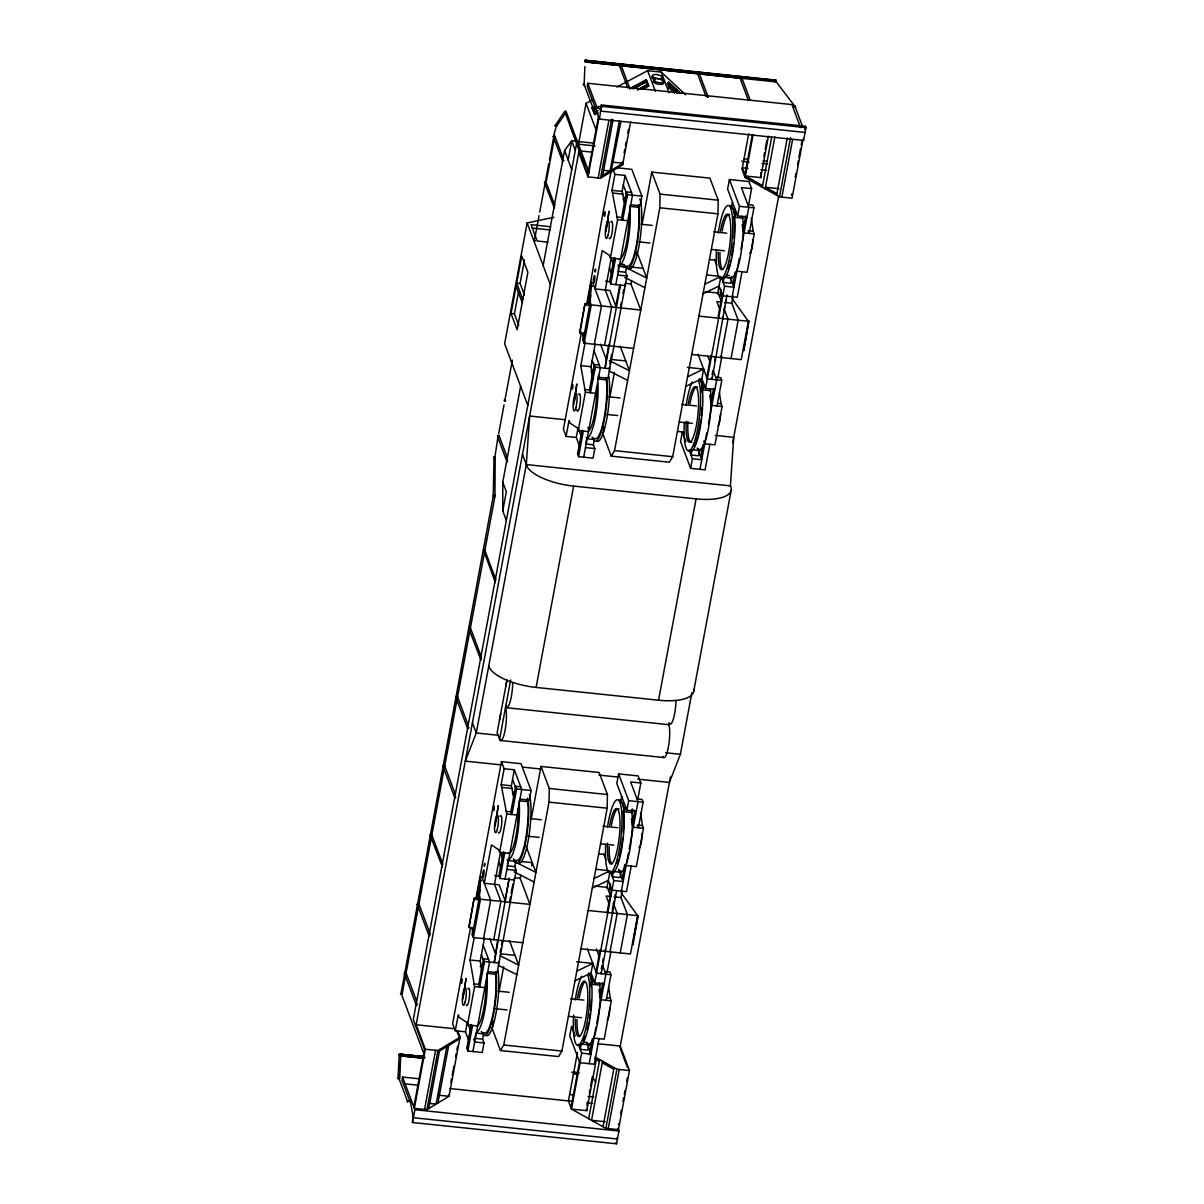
<?xml version="1.0" encoding="UTF-8"?>
<svg xmlns="http://www.w3.org/2000/svg" width="1204" height="1204" viewBox="0 0 1204 1204"><rect width="100%" height="100%" fill="white"/><g stroke="black" fill="none" stroke-linecap="round" stroke-linejoin="round"><path stroke-width="1.5" d="M494.979 495.687L495.16 457.294L494.046 457.068L493.234 496.018C494.603 498.682 495.627 493.775 493.249 496.033L400.857 994.218L402.226 993.767L495.1 495.506L493.399 495.25L495.1 495.506M500.443 1050.505L503.769 1044.997L549.024 802.135L549.28 788.469L541.002 766.436L599.14 772.501L607.433 794.535L607.177 808.215L561.907 1051.062L558.596 1056.57L500.443 1050.505L492.165 1028.457L493.505 1021.203M611.226 456.15L614.552 450.642L659.822 207.78L660.063 194.115L651.785 172.082L709.939 178.147L718.216 200.18L717.96 213.845L672.69 456.707L669.379 462.216L611.226 456.15L602.948 434.102L604.303 426.848M619.473 1123.678L618.344 1124.265M398.012 1078.423C399.638 1075.488 400.195 1080.951 398.012 1078.423L399.231 1054.147L423.898 1056.54M399.502 1063.915L398.885 1078.332L407.584 1101.449C413.273 1098.018 410.037 1103.797 411.151 1101.931M399.758 1078.453L400.751 1055.095L399.818 1054.027M584.888 66.506L584.121 84.521L592.819 107.653L596.221 107.999M399.036 1054.493L399.337 1055.396M498.606 435.246L498.892 436.465M554.442 208.202L544.389 182.421L545.382 181.714L546.014 182.797M522.822 942.747L473.338 937.57L472.329 934.891L472.69 927.697M472.916 931.685L473.097 928.103M478.876 899.734L479.854 879.974L481.314 880.139M472.329 934.891L479.478 896.544L480.456 876.783L481.916 876.933L490.69 900.291L483.541 938.638M633.605 348.377L584.121 343.215L583.112 340.521L583.488 332.876M583.714 337.331L583.88 333.749M589.659 305.38L590.637 285.619L592.097 285.769M583.112 340.521L590.261 302.189L591.239 282.428L592.699 282.579L601.473 305.936L594.324 344.284M500.548 764.811L465.301 761.124L476.272 732.98L526.314 464.563L529.625 416.012L564.872 419.699M522.476 454.359L526.314 464.563A41.959 15.306 10.6 0 0 573.631 486.1L696.093 498.877A41.959 15.306 10.6 0 0 730.407 485.874L733.718 437.323L715.176 435.381M627.705 87.741L619.157 65.001L619.759 63.978L620.812 64.474L630.023 88.961M750.107 99.962L741.559 77.222L740.49 76.725L739.888 77.748L748.436 100.489M499.464 720.263L500.713 713.551M505.71 686.701L506.959 679.989L497.132 732.724L499.6 739.256A17.277 3.461 -84 0 0 505.078 730.181A17.277 3.461 -84 0 0 505.499 707.621L668.777 724.673A17.277 3.461 -84 0 1 668.355 747.217A17.277 3.461 -84 0 1 662.877 756.308M553.96 217.247L527.141 222.966L504.626 343.757L527.788 405.387M511.023 313.476L521.753 255.97L527.879 272.285L517.163 329.806L511.023 313.476L514.424 313.838L518.728 325.261M514.424 313.838L518.472 292.105M524.387 294.905L520.083 283.482L524.477 259.944M534.711 238.919L539.061 215.591M539.738 212.009L544.75 185.1M545.382 181.714L548.723 163.774M549.4 160.177L553.404 138.656M553.328 136.714L556.489 125.607M497.764 438.497L494.483 459.672M498.727 433.41L504.055 404.815M504.717 401.233C507.892 399.848 502.203 399.141 504.717 401.233L512.377 360.162M546.119 182.466L554.713 136.443M506.342 520.414L502.76 510.902L502.76 482.202L520.625 386.333M543.139 265.542L564.586 150.515L571.734 140.853L593.843 143.171M502.76 510.902L506.327 491.729L502.76 482.202M568.168 160.027L571.734 140.853L575.316 150.38M419.278 1078.814L402.587 1077.068L401.986 1080.259L410.684 1103.391L413.363 1117.703L617.471 1139.014L616.96 1137.645M800.615 127.699L791.916 104.582L587.823 83.272L587.221 86.477L599.502 119.121L803.595 140.416L805.988 127.639L805.476 126.285L601.368 104.974L600.992 111.129L805.085 132.44M578.582 143.517L586.077 103.348L592.549 99.917M415.862 1026.35L579.064 150.786L592.052 152.155M413.83 1106.988L424.545 1049.482L413.303 1019.547L576.505 143.998L595.062 145.925M598.478 116.397L587.928 173.903M412.852 1116.349L412.475 1122.504L616.568 1143.8L618.961 1131.023L617.938 1128.298M455.127 1028.818L416.163 1024.754L425.358 1049.241L414.342 1108.357L426.908 1109.667L449.032 1096.287L460.048 1037.171L457.61 1030.714M630.655 121.875L622.649 164.813L600.525 178.192L587.973 176.883L598.99 117.766M412.475 1122.504L414.853 1109.712L402.587 1077.068M599.502 119.121L601.368 104.974M424.545 1109.426L435.562 1050.309M598.177 177.936L608.848 120.671M426.908 1109.667L437.925 1050.55L460.048 1037.171M600.525 178.192L611.542 119.076M428.744 1108.553L439.761 1049.436M602.376 177.078L613.062 119.753M499.6 739.256L510.631 680.049M479.418 897.582L474.15 898.259L468.792 927.02L474.331 928.675M590.201 303.227L584.948 303.905L579.576 332.665L585.114 334.321M447.135 1044.982L436.119 1104.098L429.316 1103.391M469.048 927.697L474.15 898.259M579.831 333.342L584.948 303.905M609.751 172.608L619.428 120.686M437.97 1102.984L448.987 1043.868M470.403 928.269L452.629 1023.686L455.278 1030.759L465.481 1031.828L468.687 1040.316M475.851 899.057L501.466 761.65L521.031 763.697L531.099 790.501L529.308 800.088L519.962 799.11M581.532 332.093L563.412 429.331L566.061 436.405L576.28 437.458L579.47 445.962M586.634 304.702L603.4 210.67L620.933 121.378M476.212 899.508L480.456 876.783M587.341 303.378L591.239 282.428M476.799 898.41L479.854 879.974M587.597 304.055L590.637 285.619M477.672 899.659L478.334 896.107M478.259 898.56L479.914 889.696M589.042 304.206L590.697 295.326M455.278 1030.759L458.257 1014.776L459.281 1017.5L466.445 1022.196L467.468 1024.92L477.672 1025.989M509.834 853.425L499.63 852.357L506.779 814.009L501.15 784.707L504.13 768.724L501.466 761.65M566.061 436.405L569.04 420.422L570.064 423.146L577.228 427.841L578.251 430.565L588.455 431.619M620.617 259.071L610.413 258.002L617.562 219.655L611.933 190.352L614.913 174.369L613.318 170.125M473.338 937.57L480.486 899.222L479.478 896.544M584.121 343.215L591.269 304.868L590.261 302.189M467.468 1024.92L474.602 986.573L470.011 959.979L474.09 938.066M578.251 430.565L585.4 392.218L580.795 365.625L585.219 341.891M463.946 993.631L466.038 978.325L462.968 998.853M496.138 820.917L498.23 805.611L495.16 826.14M574.413 401.007L576.821 383.971L573.751 404.499M606.921 226.563L609.013 211.257L605.943 231.785M450.868 1082.351L451.53 1078.754M452.207 1075.157L453.878 1066.172M455.548 1057.187L456.226 1053.59M456.888 1049.993L457.565 1046.396M459.236 1037.412L459.537 1035.816M622.438 161.863L622.649 164.813M624.108 152.863L624.786 149.281M625.448 145.684L626.125 142.087M627.796 133.102L628.473 129.505M465.481 1031.828L467.272 1022.241L470.463 1030.744M513.747 797.665L511.354 785.776L514.334 769.792L504.13 768.724M576.28 437.458L578.055 427.871L581.261 436.375M624.53 203.31L622.137 191.421L625.117 175.438L614.913 174.369M481.856 972.064L480.215 961.048L484.475 938.187M592.925 379.546L590.998 366.693L595.258 343.832M471.2 1024.559L466.776 1048.293L467.799 1051.017L482.262 1052.522L484.038 1042.935L482.623 1039.142L483.602 1033.86L475.956 1033.062L474.963 1038.345L482.623 1039.142M483.451 958.82L484.475 961.544L479.704 987.099L478.695 984.39L483.451 958.82L488.553 959.347M503.362 851.996L498.938 875.744L499.961 878.453L514.424 879.974L513.912 878.604M515.613 786.272L516.636 788.981L511.881 814.551L510.857 811.827L515.613 786.272L520.715 786.799M581.983 430.204L577.559 453.938L578.582 456.662L593.045 458.167L594.836 448.58L593.406 444.788L594.385 439.505L586.739 438.707L585.746 443.99L593.406 444.788M594.234 364.466L595.258 367.19L590.502 392.745L589.478 390.021L594.234 364.466L599.336 364.993M614.145 257.641L609.721 281.375L610.744 284.099L625.207 285.604L624.695 284.249M626.396 191.903L627.419 194.627L622.664 220.197L621.64 217.472L626.396 191.903L631.513 192.444M503.332 855.683L503.979 852.161M614.115 261.328L614.777 257.806M467.799 1051.017L472.57 1025.447M499.961 878.453L504.732 852.899M578.582 456.662L583.353 431.092M610.744 284.099L615.515 258.544M693.654 689.395A41.959 15.306 10.6 0 1 658.558 700.201L536.096 687.424L573.631 486.1M507.456 864.036L508.118 860.514L507.215 860.469L515.763 861.311L514.785 866.594L516.2 870.387L497.147 972.636L487.786 971.658M598.523 375.452L597.876 378.974L605.522 379.772M618.239 269.681L618.901 266.159L626.547 266.957L625.568 272.239L626.998 276.032L607.93 378.282L598.584 377.303M472.901 1051.543L489.577 962.071L483.18 945.065M493.745 939.707L500.894 901.36L494.498 884.353L500.458 852.402L502.851 858.753M505.063 878.995L521.738 789.523L514.334 769.792M583.684 457.189L600.36 367.717L593.978 350.71M604.528 345.352L611.677 307.005L605.296 289.998L611.241 258.047L613.634 264.398M615.846 284.641L632.521 195.168L625.117 175.438M497.598 940.55L494.257 962.568L509.232 878.122L505.063 900.487M615.846 306.132L619.699 285.483M620.527 285.122L605.04 368.198L608.697 344.479L609.209 345.834M527.563 798.056L526.9 801.578L519.255 800.78M500.142 952.454L500.834 948.767M501.526 945.08L502.203 941.377M509.774 900.758L510.466 897.07M511.158 893.383L512.874 884.142M609.901 363.638L611.617 354.412M620.572 306.403L621.249 302.716M622.98 293.475L623.657 289.788M617.592 167.853L631.814 169.343L641.882 196.132L640.092 205.718L630.745 204.755M498.923 992.156L503.663 966.737M480.486 899.222L529.971 904.4L520.158 878.273L520.79 874.841M531.19 819.081L541.002 766.436M609.706 397.787L614.446 372.382M591.269 304.868L640.754 310.03L630.941 283.918L631.573 280.472M636.299 255.158L636.901 251.967L646.714 278.079L623.311 266.234M641.973 224.727L651.785 172.082M531.641 865.842L532.243 862.651L521.482 861.522M637.849 798.974L640.829 782.991L638.165 775.918L618.615 773.886L616.824 783.473L626.893 810.262L636.254 811.24M748.632 204.62L751.612 188.637L748.948 181.563L729.398 179.531L727.607 189.118L737.676 215.907L747.037 216.886M621.67 796.371L620.692 801.653L623.07 804.076L624.485 811.767L632.145 812.565L632.792 809.043M732.453 202.016L731.475 207.299L733.868 209.722L735.268 217.412L742.928 218.21M604.092 983.803L594.731 982.825L591.044 973.028L592.835 963.441L576.701 961.755M606.816 888.326L608.186 880.952M631.227 866.097L626.456 891.667L612.008 890.147L608.321 880.365L609.811 872.373M714.875 389.434L705.514 388.471L701.842 378.673L703.618 369.086L687.484 367.401M717.599 293.972L718.969 286.597M742.01 271.743L737.254 297.298L722.791 295.793L719.104 285.995L720.594 278.019M577.468 1052.386L568.423 1100.908L571.494 1109.08L605.883 1128.344L618.45 1129.653L629.466 1070.537L620.256 1046.05L597.997 1043.733M748.707 133.689L742.04 169.433L745.11 177.59L779.515 196.869L792.066 198.178L803.083 139.062L803.595 140.416M599.983 985.113L592.323 984.315L593.301 979.033M624.485 811.767L625.478 806.484M691.969 449.694L690.991 454.977L698.651 455.774L699.629 450.492L691.081 449.649M710.766 390.758L703.106 389.961L704.099 384.678M735.268 217.412L736.261 212.13M596.01 971.869L600.134 949.715M607.027 912.798L611.497 888.793M706.793 377.514L710.917 355.361M718.156 316.592L722.28 294.438M570.982 1107.71L579.681 1060.98M744.599 176.235L752.274 135.089M599.065 1038.646L594.294 1064.216L579.846 1062.711L581.622 1053.124L578.311 1044.274M594.731 982.825L613.799 880.56L610.669 872.268M626.893 810.262L628.684 800.675L618.615 773.886M709.848 444.291L705.077 469.861L690.629 468.356L692.42 458.769L689.094 449.92M705.514 388.471L724.582 286.206L721.467 277.913M737.676 215.907L739.467 206.32L729.398 179.531M580.539 1060.543L571.494 1109.08L586.799 1110.675L596.507 1058.542M745.11 177.59L753.117 134.652M601.323 968.919L601.97 965.488M602.602 962.041L603.249 958.595M612.324 909.923L613.92 901.329M614.567 897.883L615.214 894.437M712.106 374.564L712.753 371.118M714.679 360.794L715.327 357.362M724.071 310.406L724.718 306.975M725.35 303.528L725.997 300.082M616.689 890.644L601.202 973.72L600.691 972.365M588.846 1044.846L587.853 1050.129L580.208 1049.331L581.186 1044.049L588.846 1044.846L586.453 1042.423L583.398 1042.107M621.008 872.298L620.015 877.581L612.369 876.783L613.348 871.5L621.008 872.298L618.615 869.875M731.791 277.943L730.813 283.226L723.152 282.428L724.146 277.131L731.791 277.943L724.778 277.251M589.358 1054.569L592.278 1038.947M593.963 1038.119L604.167 1039.187L611.316 1000.84L601.112 999.771L600.089 997.047L602.737 982.855M622.122 878.815L624.771 864.622M634.899 810.292L632.25 824.499L633.274 827.223L643.478 828.292L636.329 866.624L626.125 865.571M700.743 457.023L703.061 444.592M703.723 441.04L704.746 443.764L714.95 444.833L722.099 406.485L711.895 405.417L710.872 402.693L713.52 388.501M732.905 284.46L735.223 272.044M745.682 215.937L743.034 230.145L744.057 232.869L754.261 233.922L747.112 272.27L736.908 271.216M589.192 1063.689L596.01 1027.162M596.687 1023.505L605.868 974.217L602.467 965.141M610.037 951.837L617.185 913.505L613.363 903.301M621.354 891.126L628.503 852.778M629.18 849.136L638.03 801.653L630.625 781.938L640.829 782.991M699.976 469.334L706.793 432.808M708.494 423.673L716.666 379.862L713.25 370.787M720.835 357.483L727.984 319.135L724.146 308.931M732.152 296.771L739.286 258.424M741.002 249.303L748.828 207.299L741.408 187.568L751.612 188.637M607.042 972.426L610.789 952.334M620.241 952.906L627.389 914.558L621.008 897.552L622.363 890.253M717.84 378.071L721.918 356.158M731.039 358.551L738.187 320.204L731.791 303.197L733.146 295.898M658.558 700.201L696.093 498.877M606.214 1000.313L610.97 974.743L609.946 972.019L604.844 971.493M637.021 798.929L642.123 799.471L643.147 802.195L638.376 827.75L637.352 825.026M716.997 405.944L721.768 380.389L720.744 377.665L715.643 377.138M747.804 204.575L752.906 205.116L753.93 207.825L749.159 233.395L748.135 230.671L753.237 231.213L754.261 233.922M586.95 1105.708L587.627 1102.127M589.298 1093.127L589.975 1089.545M590.637 1085.948L592.308 1076.963M760.883 172.639L760.717 177.59L745.411 175.995L762.614 185.627M763.893 156.46L764.555 152.863M765.232 149.266L766.903 140.281M760.717 177.59L768.423 136.248M588.681 1118.712L599.697 1059.595M762.313 187.237L771.659 137.105M602.572 1061.206L591.555 1120.322L605.16 1121.737M765.172 188.832L774.849 136.91M668.777 724.673L669.138 722.746A17.277 3.461 -84 0 0 673.292 719.209A17.277 3.461 -84 0 0 675.956 700.517M621.174 892.796L637.593 915.627L630.46 953.974L580.975 948.812M731.957 298.442L748.391 321.272L741.243 359.62L691.758 354.458M633.379 940.535L632.973 944.809L638.075 915.371L634.057 936.938M603.023 1126.733L614.04 1067.632M776.64 195.259L787.326 137.948M619.955 1047.661L670.417 776.956M732.709 442.801L778.747 195.816M605.883 1128.344L616.899 1069.227L595.017 1056.961M779.515 196.869L790.531 137.753M608.231 1128.599L619.262 1069.483M781.863 197.11L792.533 139.845M637.849 779.139L669.394 782.434L680.38 754.291L691.879 692.616M693.67 691.502L731.204 490.178M620.617 1113.911L621.279 1110.329M622.965 1101.329L623.627 1097.747M624.304 1094.15L624.966 1090.553M626.637 1081.568L627.314 1077.971M795.197 177.244L795.874 173.647M797.545 164.662L798.222 161.065M798.884 157.468L800.57 148.483M801.232 144.886L801.909 141.304M804.874 129.475L805.476 126.285M583.293 333.418L583.323 336.202L583.759 332.891M472.51 927.772L472.54 930.557M472.751 930.225L473.052 927.802M720.489 289.667L720.383 295.898L721.346 289.712M431.679 835.26L431.258 834.221L430.039 834.884L442.56 867.211M400.45 993.827L402.226 993.767M588.636 171.194L565.955 111.204L564.751 111.415L555.014 125.818L556.444 126.345L565.052 113.989M556.579 126.179L555.194 125.005M708.238 97.313L699.027 72.827L697.974 72.33L697.372 73.354L705.92 96.094M609.916 883.586L609.405 890.238L610.563 884.067M564.751 111.415L587.748 173.918L587.988 172.639L589.192 172.759M484.595 550.89L483.632 549.671M470.147 628.383L469.409 627.103M585.776 61.855L585.054 60.215L584.572 61.585M565.955 112.619L566.226 111.566M680.681 93.37L668.656 82.188L667.407 83.362L669.198 88.118L674.526 93.084M668.13 84.25L669.379 83.076L680.094 93.054M669.198 88.118L670.447 86.944L668.656 82.188M554.382 136.684L554.036 135.269M775.918 80.141L775.316 81.827L776.038 80.156L585.054 60.215M791.63 195.048L791.69 193.769M483.436 549.792L495.386 582.601M602.662 175.483L610.037 171.013L603.234 170.306M611.888 169.899L622.95 163.217L612.746 162.149M439.475 1051.032L446.85 1046.577M448.686 1045.463L459.747 1038.766M497.944 435.261L497.869 436.736M495.461 581.126L494.949 582.179M469.199 627.164L468.687 628.232L480.953 660.093M481.013 658.618L480.501 659.672M442.425 865.676L441.898 866.745M616.854 87.019L647.647 70.69L661.252 72.105L685.573 94.755M598.177 112.845L594.911 114.576L594.129 113.191L592.338 108.42L595.604 106.689M629.888 88.509L646.217 79.84L648.79 85.996L642.259 89.457M630.851 88.404L645.57 80.593L647.887 86.056L642.981 88.66M635.562 87.29L646.999 81.225M594.008 109.745L593.226 108.36L595.544 113.823L594.008 109.745L597.289 108.014M633.274 88.915L646.352 81.977M594.761 112.439L598.042 110.708M637.292 89.879L647.105 84.671L645.57 80.593M594.129 113.191L597.395 111.46M638.21 89.803L648.008 84.611L646.217 79.84M495.13 457.354L493.399 457.219M704.852 284.159L720.895 276.408M703.076 293.731L719.104 285.995M687.589 376.822L703.618 369.086M685.798 386.409L701.842 378.673M594.069 878.514L610.112 870.778M592.293 888.101L608.321 880.365M576.806 971.176L592.835 963.441M575.015 980.763L591.044 973.028M407.629 1102.157L407.027 1101.269L408.322 1100.998M706.974 96.922L708.012 96.967M554.517 206.606L553.78 207.72M507.516 460.094L507.441 461.689M456.707 697.718L457.49 696.8L456.557 696.138L455.819 697.251L467.739 728.871M417.276 1005.189L416.178 1004.783L404.348 973.344L404.875 972.275L405.974 972.697L416.479 1000.644M424.305 1054.283L423.522 1055.201L424.455 1055.878M533.854 240.379L535.238 240.89L534.034 240.364M569.642 124.328L577.965 145.278M455.729 796.596L454.736 797.304L455.654 798.192M417.126 1003.654L416.178 1004.783M626.231 196.312L627.133 196.357M618.901 266.159L617.998 266.114L626.547 266.957M699.313 379.847L701.706 382.27L703.106 389.961M594.385 439.505L592.007 437.082M699.629 450.492L697.236 448.069M515.447 790.667L516.35 790.712M515.763 861.311L513.371 858.888M483.602 1033.86L481.209 1031.437M619.624 65.046L586.589 61.931L740.505 78.275L741.559 77.222M623.281 65.392L676.242 70.615M423.793 1058.256L399.969 1055.788L422.333 1058.12M775.602 80.277L585.49 60.441L700.818 73.113M585.129 61.103L619.142 64.655M620.828 64.82L653.516 68.237M681.539 71.156L688.598 71.894M692.119 72.27L697.417 72.827M704.626 73.579L713.897 74.543M715.763 74.738L746.901 77.989M748.692 78.17L772.035 80.608M585.204 61.976L775.316 81.827M601.88 106.343L805.988 127.639M587.823 83.272L596.507 106.403L602.075 106.99M744.373 158.883L748.105 159.274M763.08 160.824L766.813 161.216M741.634 161.231L749.069 161.998M762.057 163.353L767.61 163.94M747.91 168.41L742.341 167.838L744.9 174.64M760.898 169.779L766.466 170.351M779.078 188.667L765.473 187.237L776.941 193.663M660.063 194.115L718.216 200.18M611.933 190.352L622.137 191.421M612.956 193.076L623.16 194.13M627.419 194.627L641.882 196.132M739.467 206.32L753.93 207.825M659.822 207.78L717.96 213.845M630.038 206.426L637.684 207.223M616.538 216.946L621.64 217.472M617.562 219.655L627.766 220.723M640.979 224.23L652.177 225.389M713.716 231.815L726.78 233.185M550.74 226.743L531.054 224.681L537.18 241.011L547.925 242.124M532.243 228.068L550.153 229.934M638.707 241.853L649.904 243.012M711.444 249.439L724.507 250.808M709.382 259.537L714.755 260.094M621.098 264.203L624.169 264.534L625.659 266.912M726.343 275.189L729.398 275.505M630.475 266.972L643.026 268.281M706.552 274.918L719.104 276.228M617.908 271.442L625.568 272.239M617.637 275.054L626.998 276.032M724.582 286.206L733.928 287.184L730.527 278.124M605.492 281.269L610.955 281.826M625.493 283.346L630.941 283.918M705.439 291.699L718.156 293.023L721.587 302.144L716.907 301.647L720.173 310.346M590.893 286.311L592.353 286.462M724.989 302.49L731.791 303.197M520.083 283.482L516.682 283.121L522.822 299.45M698.907 316.11L748.391 321.272M611.421 359.454L625.764 360.959M580.795 365.625L590.998 366.693M595.258 367.19L609.721 368.695L609.209 367.325M721.768 380.389L707.305 378.884L698.094 354.397M584.376 389.494L589.478 390.021M717.674 403.415L721.076 403.761L722.099 406.485M585.4 392.218L595.604 393.287M608.818 396.778L620.015 397.952M681.554 404.378L696.484 405.929M606.545 414.402L617.742 415.576M679.282 422.002L692.345 423.356M678.063 431.514L683.631 432.086M697.673 450.13L702.775 450.672M585.475 447.602L594.836 448.58M614.552 450.642L672.69 456.707M692.42 458.769L701.766 459.747L697.552 448.52M526.314 464.563L730.407 485.874M498.546 735.313L476.272 732.98L472.45 722.776M665.541 752.741L680.38 754.291M500.352 740.46L663.63 757.512M522.822 767.129L541.364 769.07M598.885 775.075L617.441 777.001M549.28 788.469L607.433 794.535M501.15 784.707L511.354 785.776M502.173 787.431L512.377 788.485M516.636 788.981L531.099 790.501M628.684 800.675L643.147 802.195M549.024 802.135L607.177 808.215M505.755 811.3L510.857 811.827M639.053 825.207L642.454 825.568L643.478 828.292M506.779 814.009L516.983 815.078M530.196 818.585L541.379 819.743M602.933 826.17L617.863 827.735M527.924 836.208L539.121 837.367M600.661 843.793L613.724 845.163M598.599 853.892L603.972 854.449M595.769 869.273L608.321 870.582M507.125 865.796L514.785 866.594M506.854 869.408L516.2 870.387M613.799 880.56L623.145 881.539L618.54 869.303M494.709 875.624L500.157 876.196M514.695 877.701L520.158 878.273M594.656 886.054L607.373 887.378L610.804 896.498L606.124 896.002L609.39 904.701M480.11 880.666L481.57 880.816M614.206 896.845L621.008 897.552M588.124 910.465L637.593 915.627M500.623 953.824L514.966 955.314M470.011 959.979L480.215 961.048M484.475 961.544L498.938 963.049L498.426 961.695M610.97 974.743L596.522 973.238L587.311 948.752M487.078 973.329L494.739 974.126M473.593 983.849L478.695 984.39M606.891 997.77L610.293 998.116L611.316 1000.84M474.602 986.573L484.821 987.641M498.035 991.133L509.217 992.307M570.771 998.733L583.82 1000.088M495.762 1008.756L506.959 1009.93M568.499 1016.357L581.562 1017.711M586.89 1044.485L591.992 1045.027M484.038 1042.935L474.692 1041.957L473.669 1039.233M503.769 1044.997L561.907 1051.062M581.622 1053.124L590.983 1054.102L586.769 1042.875M605.672 1063.147L602.271 1062.801L613.739 1069.227M425.358 1049.241L437.925 1050.55M616.899 1069.227L629.466 1070.537M574.007 1072.207L577.709 1072.598M424.485 1056.766L400.255 1054.237L424.44 1056.901M571.734 1072.147L579.199 1072.914M399.894 1054.915L407.057 1055.652M410.639 1056.028L424.952 1057.518M574.233 1073.11L577.83 1073.486M573.315 1073.878L577.047 1074.269M569.567 1094.496L573.285 1094.887M588.124 1096.438L593.692 1097.01M405.146 1083.871L418.134 1085.225M449.664 1088.521L572.126 1101.299M586.98 1102.849L592.534 1103.436M438.828 1095.234L449.032 1096.287L448.52 1094.933M414.853 1109.712L618.961 1131.023M704.536 73.519L739.888 77.402M512.212 361.23L511.264 361.441L512.242 361.877M585.204 304.582L590.472 305.56M474.406 898.936L479.689 899.93M624.861 277.507L644.923 287.666M609.374 360.598L629.436 370.757L620.241 346.27M609.269 371.028L627.645 380.344M514.198 861.432L535.931 872.433L526.103 846.322M514.078 871.862L534.14 882.02M500.262 955.795L518.653 965.111L509.442 940.625M498.486 965.382L516.862 974.698M562.885 161.712L553.148 136.549M469.003 727.728L467.634 728.691M430.4 934.786L429.181 934.966L429.301 936.08M594.716 1058.557L599.411 1061.191M596.507 106.403L600.48 109.775M670.071 85.845L674.074 89.578M669.469 85.499L677.506 92.979M670.447 86.944L677.611 93.4M775.617 80.984L795.031 106.539L802.481 126.36M592.549 1077.625L595.769 1081.884M589.418 974.247L590.908 976.64L592.323 984.315M564.059 160.629L562.945 160.222L562.434 161.276M455.082 793.571L444.577 765.624L443.463 765.217L442.952 766.271L454.766 797.71M442.952 766.271L444.05 766.692L444.577 765.624M430.009 933.371L418.841 903.677L417.728 903.256L417.216 904.309L429.03 935.764M417.216 904.309L418.33 904.731L418.841 903.677M404.348 973.344L405.462 973.75L405.974 972.697M648.008 84.611L648.79 85.996M647.105 84.671L647.887 86.056M592.338 108.42L594.911 114.576M669.379 83.076L670.914 87.155L669.665 88.328L668.641 85.604M661.252 72.105L669.003 92.723M647.647 70.69L655.397 91.308M714.499 259.417L716.726 265.332M726.96 294.92L711.985 379.365L711.474 378.011M722.791 317.299L723.303 318.654M707.817 356.324L709.653 361.215M623.326 185.025L626.516 193.528M586.077 103.348L596.386 130.769M581.908 155.767L585.204 164.512M578.763 152.396L587.973 176.883M685.979 441.642L682.337 431.965L680.561 441.552L690.629 468.356M610.413 258.002L609.39 255.278L602.226 250.582L595.092 288.93L609.961 290.48L616.358 307.487M609.465 267.634L612.445 275.565M564.586 150.515L571.734 169.553M554.758 135.917L563.442 158.988M546.104 182.346L554.788 205.432M600.51 344.209L606.033 358.897M592.187 360.297L593.978 365.053M527.141 222.966L550.303 284.595M516.095 286.326L522.22 302.64M499.118 435.848L507.17 457.264M497.493 436.48L506.779 461.207M603.716 853.771L605.943 859.686M484.745 550.093L495.913 579.786M612.008 911.654L612.52 913.008M604.859 950.001L605.371 951.356M596.416 949.038L599.487 957.21M470.297 627.585L481.465 657.279M620.587 1049.301L627.404 1067.481M512.543 779.379L515.733 787.883M457.43 696.604L467.95 724.552M616.057 1142.446L616.568 1143.8M575.196 1035.997L571.554 1026.32L569.763 1035.907L579.846 1062.711M499.63 852.357L498.606 849.648L491.443 844.937L484.294 883.284L499.178 884.85L505.575 901.841M498.667 861.989L501.06 868.34M586.288 1109.305L586.799 1110.675M489.727 938.563L495.25 953.252M481.404 954.652L483.195 959.422M431.709 834.643L442.861 864.352M456.677 1030.609L458.604 1035.711M401.338 993.797L424.38 1055.08M751.311 218.36L753.237 231.213M742.206 224.636L742.763 228.308M719.42 392.745L721.076 403.761M709.773 395.348L710.872 402.693M640.528 812.715L642.454 825.568M631.423 818.991L631.98 822.663M608.637 987.099L610.293 998.116M598.99 989.703L600.089 997.047M631.829 809.389L632.145 812.565M718.231 233.019A36.662 7.344 -84 0 1 731.746 212.024A36.662 7.344 -84 0 1 725.606 272.134A36.662 7.344 -84 0 1 716.485 250.041M742.386 216.238A34.194 6.863 -84 0 1 740.475 256.347A34.194 6.863 -84 0 1 731.114 276.694M729.473 205.914A36.662 7.344 -84 0 1 734.094 242.455A36.662 7.344 -84 0 1 722.099 278.214M722.671 269.485A27.858 5.584 -84 0 1 719.962 252.404M722.129 231.198A27.858 5.584 -84 0 1 729.744 214.613M720.428 231.017A27.858 5.584 -84 0 1 730.151 220.061A27.858 5.584 -84 0 1 725.666 264.022A27.858 5.584 -84 0 1 718.261 252.223M733.883 216.75A34.194 6.863 -84 0 1 734.004 238.001M733.507 243.328A34.194 6.863 -84 0 1 731.746 255.429M730.783 260.169A34.194 6.863 -84 0 1 730.076 263.074M729.609 264.775A34.194 6.863 -84 0 1 728.164 269.29M638.21 205.357A34.194 6.863 -84 0 1 636.299 245.465A34.194 6.863 -84 0 1 626.938 265.828M629.707 205.869A34.194 6.863 -84 0 1 627.389 245.571A34.194 6.863 -84 0 1 618.224 264.91M623.145 199.683A34.194 6.863 -84 0 1 626.908 197.561M628.729 214.553A27.903 5.599 -84 0 1 626.005 245.345A27.903 5.599 -84 0 1 619.022 258.725M639.775 198.826A36.662 7.344 -84 0 1 639.655 242.154A36.662 7.344 -84 0 1 628.864 268.477M638.933 204.951A36.662 7.344 -84 0 1 635.562 251.696A36.662 7.344 -84 0 1 625.026 265.693M701.511 387.884A34.194 6.863 -84 0 1 702.022 392.489M702.052 407.042A34.194 6.863 -84 0 1 701.345 415.892M700.924 419.428A34.194 6.863 -84 0 1 697.914 435.637M697.447 437.338A34.194 6.863 -84 0 1 696.484 440.453M696.002 441.853A34.194 6.863 -84 0 1 694.001 446.217M710.225 388.787A34.194 6.863 -84 0 1 708.298 428.895A34.194 6.863 -84 0 1 698.952 449.258M698.606 380.87A36.662 7.344 -84 0 1 694.287 442.395A36.662 7.344 -84 0 1 684.323 422.589M686.069 405.567A36.662 7.344 -84 0 1 692.255 381.909M699.238 378.553A36.662 7.344 -84 0 1 701.39 419.775A36.662 7.344 -84 0 1 689.922 450.763M688.267 403.581A27.858 5.584 -84 0 1 698.109 393.377A27.858 5.584 -84 0 1 692.962 437.94A27.858 5.584 -84 0 1 686.22 421.34M691.969 442.109A27.858 5.584 -84 0 1 687.92 421.52M689.967 403.746A27.858 5.584 -84 0 1 697.583 387.176M606.048 377.921A34.194 6.863 -84 0 1 604.122 418.029A34.194 6.863 -84 0 1 594.776 438.376M608.788 376.22A36.662 7.344 -84 0 1 606.726 419.218A36.662 7.344 -84 0 1 596.702 441.04M606.771 377.514A36.662 7.344 -84 0 1 603.4 424.259A36.662 7.344 -84 0 1 592.865 438.256M596.567 387.101A27.903 5.599 -84 0 1 588.32 431.348M597.967 383.354A34.194 6.863 -84 0 1 594.61 421.084A34.194 6.863 -84 0 1 586.062 437.473M590.983 372.232A34.194 6.863 -84 0 1 594.746 370.11M588.621 429.632A27.903 5.599 -84 0 1 587.988 427.36M611.888 863.84A27.858 5.584 -84 0 1 609.179 846.758M611.346 825.553A27.858 5.584 -84 0 1 618.961 808.968M618.69 800.269A36.662 7.344 -84 0 1 623.311 836.825A36.662 7.344 -84 0 1 611.301 872.569M623.085 811.105A34.194 6.863 -84 0 1 623.205 832.355M622.724 837.698A34.194 6.863 -84 0 1 619.639 856.014M618.826 859.129A34.194 6.863 -84 0 1 617.381 863.644M607.448 827.374A36.662 7.344 -84 0 1 620.963 806.379A36.662 7.344 -84 0 1 614.823 866.489A36.662 7.344 -84 0 1 605.702 844.395M609.645 825.372A27.858 5.584 -84 0 1 619.488 815.183A27.858 5.584 -84 0 1 614.341 859.746A27.858 5.584 -84 0 1 607.599 843.146M631.603 810.593A34.194 6.863 -84 0 1 629.677 850.701A34.194 6.863 -84 0 1 620.331 871.049M519.09 801.774A34.194 6.863 -84 0 1 516.396 840.934A34.194 6.863 -84 0 1 507.441 859.265M512.362 794.038A34.194 6.863 -84 0 1 514.334 791.826M527.427 799.712A34.194 6.863 -84 0 1 525.501 839.82A34.194 6.863 -84 0 1 516.155 860.183M517.946 808.907A27.903 5.599 -84 0 1 515.207 839.7A27.903 5.599 -84 0 1 508.238 853.079M529.429 794.55A36.662 7.344 -84 0 1 528.631 838.029A36.662 7.344 -84 0 1 518.081 862.832M528.15 799.305A36.662 7.344 -84 0 1 524.778 846.051A36.662 7.344 -84 0 1 514.243 860.047M485.784 981.471A27.903 5.599 -84 0 1 477.536 1025.703M495.988 971.869A36.662 7.344 -84 0 1 492.617 1018.614A36.662 7.344 -84 0 1 482.082 1032.611M497.989 970.574A36.662 7.344 -84 0 1 495.943 1013.572A36.662 7.344 -84 0 1 485.919 1035.395M495.265 972.275A34.194 6.863 -84 0 1 493.339 1012.383A34.194 6.863 -84 0 1 483.993 1032.731M486.928 974.322A34.194 6.863 -84 0 1 485.001 1009.388A34.194 6.863 -84 0 1 477.07 1031.918M480.2 966.586A34.194 6.863 -84 0 1 483.963 964.464M587.808 975.24A36.662 7.344 -84 0 1 583.293 1037.351A36.662 7.344 -84 0 1 573.646 1015.062M575.286 999.937A36.662 7.344 -84 0 1 581.472 976.278M577.484 997.935A27.858 5.584 -84 0 1 587.206 986.964A27.858 5.584 -84 0 1 582.721 1030.925A27.858 5.584 -84 0 1 575.316 1019.141M588.44 972.907A36.662 7.344 -84 0 1 590.592 1014.129A36.662 7.344 -84 0 1 579.139 1045.117M579.726 1036.403A27.858 5.584 -84 0 1 577.017 1019.321M579.184 998.116A27.858 5.584 -84 0 1 585.34 981.456M599.442 983.141A34.194 6.863 -84 0 1 597.515 1023.249A34.194 6.863 -84 0 1 588.169 1043.612M590.728 982.238A34.194 6.863 -84 0 1 591.239 986.844M591.36 999.666A34.194 6.863 -84 0 1 590.562 1010.246M590.141 1013.783A34.194 6.863 -84 0 1 589.388 1019.005M588.801 1022.346A34.194 6.863 -84 0 1 587.116 1029.992M585.219 1036.208A34.194 6.863 -84 0 1 583.203 1040.572M641.913 833.755A8.729 1.746 -84 0 1 641.055 843.387A8.729 1.746 -84 0 1 638.872 847.571M609.781 1008.139A8.729 1.746 -84 0 1 607.207 1020.119M467.829 988.905A8.729 1.746 -84 0 1 469.485 996.822A8.729 1.746 -84 0 1 466.249 1004.949M500.021 816.297A8.729 1.746 -84 0 1 501.632 824.439A8.729 1.746 -84 0 1 498.381 832.34M610.804 221.942A8.729 1.746 -84 0 1 612.415 230.069A8.729 1.746 -84 0 1 609.179 237.986M578.612 394.551A8.729 1.746 -84 0 1 580.132 403.596A8.729 1.746 -84 0 1 576.746 409.48M720.564 413.77A8.729 1.746 -84 0 1 717.99 425.764M752.696 239.4A8.729 1.746 -84 0 1 751.838 249.032A8.729 1.746 -84 0 1 749.656 253.216M536.096 687.424A41.959 15.306 10.6 0 1 488.794 665.872M512.678 683.466A17.277 3.461 -84 0 1 510.014 702.173A17.277 3.461 -84 0 1 505.846 705.71M661.733 78.185A5.237 1.911 10.6 0 1 661.162 80.021M655.126 79.705A5.237 1.911 10.6 0 1 652.854 76.379M654.449 80.442A5.237 1.911 10.6 0 0 653.426 81.706L653.772 82.248A5.237 1.911 10.6 0 0 659.867 84.37A5.237 1.911 10.6 0 0 663.66 82.85L663.314 82.308A5.237 1.911 10.6 0 0 662.636 81.767M583.263 84.4C584.662 87.38 585.596 81.932 583.263 84.4M461.147 981.456C461.839 988.529 462.803 972.907 461.147 981.456M482.608 874.014C483.496 885.843 485.362 860.439 482.608 874.014M484.219 865.134C484.67 869.83 485.347 859.536 484.219 865.134M493.339 808.742C494.001 815.8 495.07 800.254 493.339 808.742M571.93 387.101C572.622 394.175 573.601 378.553 571.93 387.101M596.025 108.104C596.251 110.407 596.642 105.26 596.025 108.104M593.391 279.659C594.279 291.488 596.146 266.084 593.391 279.659M595.002 270.78C595.468 275.505 596.1 265.091 595.002 270.78M604.122 214.387C604.814 221.461 605.778 205.839 604.122 214.387M794.188 106.479C795.603 109.293 796.386 103.905 794.188 106.479M592.097 107.893C593.497 109.88 593.813 104.778 592.097 107.893M659.973 68.854C661.116 71.849 662.471 66.506 659.973 68.839M748.858 321.001L743.756 350.454L748.858 321.001M663.961 81.255L663.615 80.713A5.237 1.911 10.6 0 0 657.519 78.591A5.237 1.911 10.6 0 0 653.727 80.111L654.073 80.653A5.237 1.911 10.6 0 0 660.153 82.76A5.237 1.911 10.6 0 0 663.961 81.255M497.327 829.345A8.729 1.746 -84 0 0 497.583 815.394A8.729 1.746 -84 0 0 494.513 827.238A8.729 1.746 -84 0 0 497.327 829.345M465.195 1001.773A8.729 1.746 -84 0 0 465.391 987.927A8.729 1.746 -84 0 0 462.351 999.937A8.729 1.746 -84 0 0 465.195 1001.773M608.11 234.991A8.729 1.746 -84 0 0 608.366 221.039A8.729 1.746 -84 0 0 605.296 232.884A8.729 1.746 -84 0 0 608.11 234.991M575.979 407.419A8.729 1.746 -84 0 0 576.174 393.573A8.729 1.746 -84 0 0 573.134 405.582A8.729 1.746 -84 0 0 575.979 407.419M654.239 77.658A5.237 1.911 10.6 0 0 662.426 77.643A5.237 1.911 10.6 0 0 655.247 74.497A5.237 1.911 10.6 0 0 654.239 77.658"/></g></svg>
